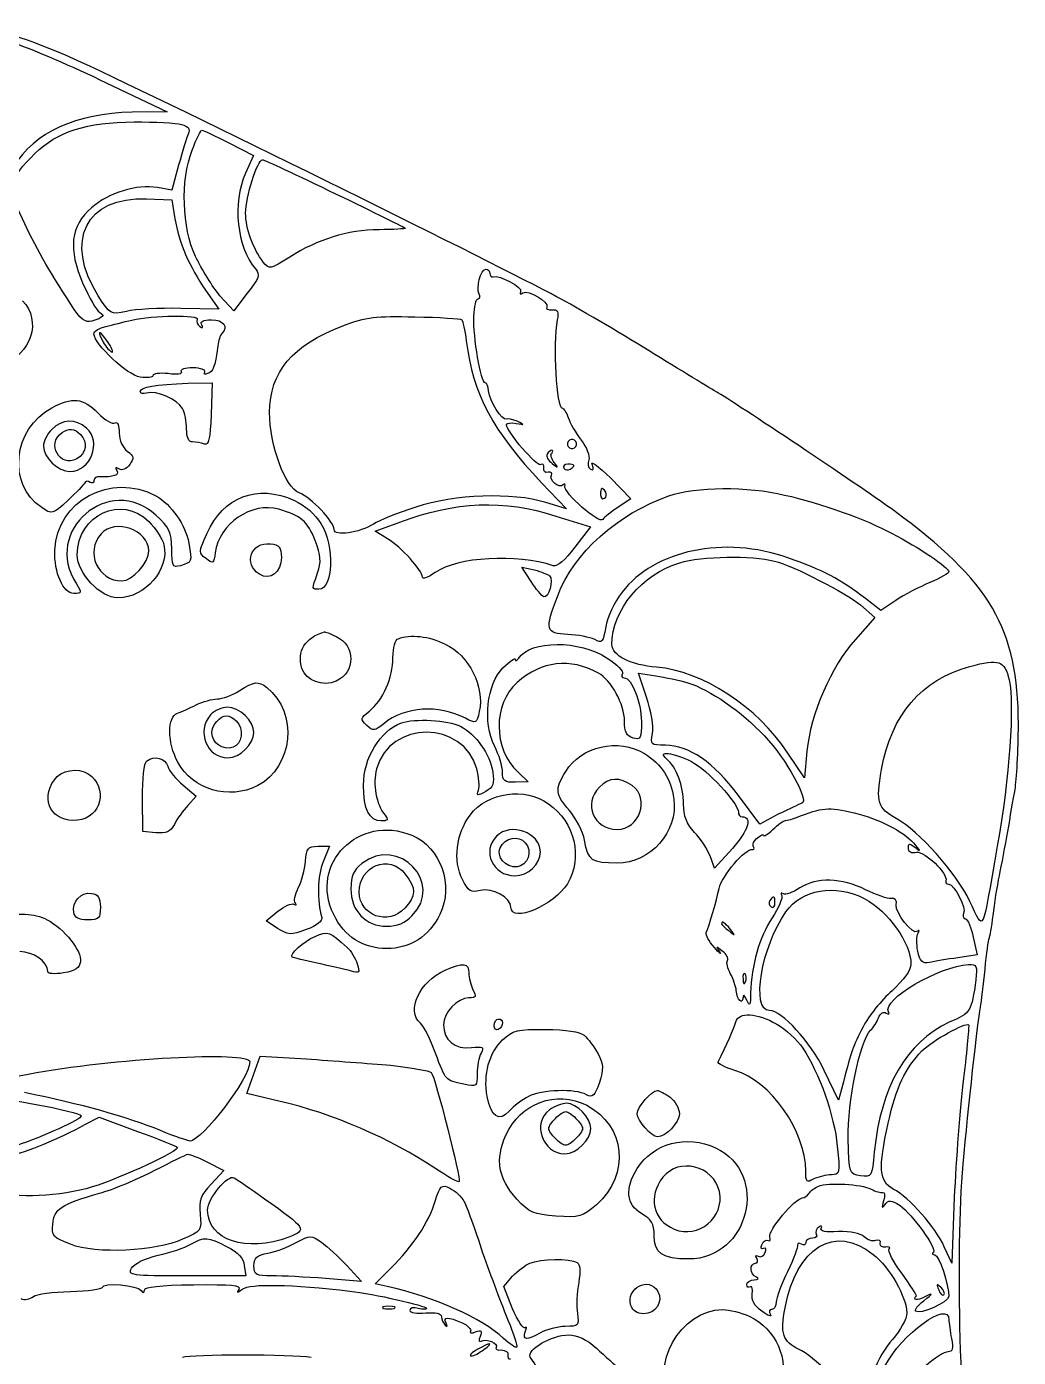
# Model space of a CAD drawing. Header units: millimetres. Extents: x -155 to 147, y 18 to 278.
# Drawn here: x -20.4 to 54.3, y 158.5 to 258.8 of the extents above; entities that cross this region are included whole.
import ezdxf

# ---------------------------------------------------------------- set-up
doc = ezdxf.new("R2010")
doc.units = ezdxf.units.MM
doc.layers.get('0').update_dxf_attribs({"linetype": 'CONTINUOUS'})

msp = doc.modelspace()

# ---------------------------------------------------------------- linework, layer by layer
for p, q in [((-14.43, 254.61), (-9.83, 252.42)), ((-9.83, 252.42), (-12.46, 252.39)), ((-5.19, 250.07), (-3.32, 249.12)), ((-3.32, 249.12), (-3.92, 247.79)), ((-8.97, 248.39), (-9.48, 246.52)), ((-11.38, 245.85), (-9.48, 245.79)), ((-9.48, 246.52), (-10.56, 246.71)), ((-9.48, 245.79), (-9.25, 244.36)), ((-6.94, 238.96), (-5.95, 237.53)), ((-4.81, 237.41), (-5.86, 238.55)), ((-3.79, 238.74), (-4.81, 237.41)), ((-5.95, 237.53), (-8.81, 237.6)), ((-8.27, 231.95), (-6.43, 231.98)), ((-6.43, 231.98), (-6.52, 229.6)), ((23.58, 224.83), (25.13, 223.25)), ((18.4, 224.45), (20.27, 222.48)), ((20.27, 222.48), (18.72, 222.96)), ((25.13, 223.25), (24.18, 222.61)), ((19.48, 221.94), (22.08, 221.12)), ((5.86, 220.8), (7.7, 221.47)), ((6.78, 220.23), (5.86, 220.8)), ((22.08, 221.12), (20.91, 219.59)), ((17.61, 217.02), (16.91, 218.1)), ((16.91, 218.1), (17.86, 217.88)), ((43.96, 214.83), (42.82, 215.72)), ((42.43, 215.24), (43.51, 214.29)), ((45.1, 215.59), (43.96, 214.83)), ((43.51, 214.29), (42.05, 212.64)), ((26.31, 208.29), (25.7, 210.1)), ((25.7, 210.1), (27, 209.91)), ((38.21, 202.2), (36.97, 204.07)), ((38.4, 204.23), (38.21, 202.2)), ((16.62, 202.64), (17.38, 201.91)), ((-8.62, 201.66), (-7.64, 200.83)), ((17.38, 201.91), (16.43, 201.88)), ((-11.67, 198.16), (-11.7, 200.7)), ((-7.64, 200.83), (-8.27, 200.13)), ((34.85, 198.73), (33.23, 200.89)), ((36.24, 199.46), (34.85, 198.73)), ((-10.68, 198.07), (-11.67, 198.16)), ((1.54, 197.05), (2.4, 197.05)), ((2.4, 197.05), (1.92, 195.88)), ((32.78, 196.89), (31.42, 195.4)), ((31.42, 195.4), (31.1, 196.32)), ((-2.36, 191.43), (-1.48, 192.16)), ((-1.51, 190.86), (-2.36, 191.43)), ((50.94, 190.19), (51.23, 188.86)), ((51.23, 188.86), (49.77, 188.64)), ((-3.32, 179.81), (-2.81, 181.24)), ((-2.81, 181.24), (0.68, 181.02)), ((-24.08, 179.18), (-20.3, 179.88)), ((-3.83, 178.41), (-3.32, 179.81)), ((40.78, 177.91), (39.7, 180.16)), ((41.16, 179.3), (40.78, 177.91)), ((-1.41, 177.84), (-3.83, 178.41)), ((-16.05, 176.07), (-14.97, 176.64)), ((-14.97, 176.64), (-12.08, 175.56)), ((-6.78, 173.24), (-5.57, 172.6)), ((-5.57, 172.6), (-6.52, 171.59)), ((49.51, 170.6), (49.32, 165.62)), ((49.32, 165.62), (48.75, 166.86)), ((-3.89, 164.67), (-8.37, 164.67)), ((-4.02, 165.46), (-3.89, 164.67)), ((3.7, 165.46), (4.81, 164.25)), ((5.86, 164.06), (7.03, 165.24)), ((15.54, 163.87), (16.21, 164.64)), ((4.81, 164.25), (2.11, 164.48)), ((6.75, 163.87), (5.86, 164.06)), ((16.21, 162.19), (15.54, 163.87))]:
    msp.add_line(p, q)
for points in [[(-15.67, 255.85), (-18.94, 257.41), (-22.14, 258.52), (-24.08, 258.84)], [(-21.29, 257.57), (-20.02, 257.15), (-16.94, 255.82), (-14.43, 254.61)], [(19.57, 238.45), (14.88, 240.96), (-6.94, 251.76), (-15.67, 255.85)], [(-12.46, 252.39), (-16.72, 252.3), (-19.8, 250.87), (-21.41, 248.3)], [(-19.8, 249.28), (-18.11, 250.93), (-15.89, 251.63), (-12.33, 251.66)], [(-12.33, 251.66), (-10.75, 251.66), (-9.16, 251.57), (-8.75, 251.47)], [(-8.75, 251.47), (-8.21, 251.31), (-8.08, 251.12), (-8.24, 250.74)], [(-7.95, 249.53), (-7.64, 250.36), (-7.29, 251.03), (-7.22, 251.03)], [(-7.22, 251.03), (-7.13, 251.03), (-6.24, 250.61), (-5.19, 250.07)], [(-8.24, 250.74), (-8.37, 250.46), (-8.68, 249.41), (-8.97, 248.39)], [(-20.75, 244.36), (-21.89, 246.74), (-21.76, 247.34), (-19.8, 249.28)], [(-7.7, 241.5), (-8.71, 243.72), (-8.84, 247.22), (-7.95, 249.53)], [(-3.92, 244.77), (-3.92, 245.98), (-3.03, 248.8), (-2.65, 248.8)], [(-2.65, 248.8), (-2.52, 248.8), (-0.05, 247.66), (2.87, 246.23)], [(-3.92, 247.79), (-4.94, 245.53), (-4.59, 242.23), (-3.16, 240.55)], [(-15.03, 238.55), (-17.64, 242.68), (-15.95, 246.04), (-11.38, 245.85)], [(-10.56, 246.71), (-12.14, 246.96), (-14.21, 246.33), (-15.54, 245.18)], [(2.87, 246.23), (5.76, 244.84), (8.14, 243.66), (8.14, 243.63)], [(-15.54, 245.18), (-17.13, 243.82), (-17.32, 242.07), (-16.18, 239.44)], [(-2.59, 241.09), (-3.35, 242.07), (-3.92, 243.66), (-3.92, 244.77)], [(-17.1, 237.91), (-18.78, 240.52), (-19.8, 242.26), (-20.75, 244.36)], [(-9.25, 244.36), (-8.94, 242.52), (-8.17, 240.77), (-6.94, 238.96)], [(6.14, 243.53), (3.76, 243.5), (1.51, 242.8), (-0.59, 241.47)], [(8.14, 243.63), (8.14, 243.6), (7.22, 243.53), (6.14, 243.53)], [(-5.86, 238.55), (-6.4, 239.22), (-7.22, 240.52), (-7.7, 241.5)], [(-0.59, 241.47), (-2.08, 240.52), (-2.14, 240.52), (-2.59, 241.09)], [(-3.16, 240.55), (-2.81, 240.14), (-2.9, 239.88), (-3.79, 238.74)], [(13.7, 238.68), (13.42, 239.12), (13.8, 240.55), (14.18, 240.55)], [(14.18, 240.55), (14.37, 240.55), (14.49, 240.42), (14.49, 240.23)], [(14.49, 240.23), (14.49, 240.07), (14.59, 239.95), (14.75, 239.98)], [(14.75, 239.98), (15.22, 240.14), (17, 239.18), (16.81, 238.87)], [(-16.18, 239.44), (-15.7, 238.42), (-15.16, 237.44), (-14.94, 237.31)], [(16.81, 238.87), (16.72, 238.68), (16.78, 238.64), (16.97, 238.77)], [(16.97, 238.77), (17.38, 239.03), (19, 238.07), (18.78, 237.69)], [(-20.75, 238.17), (-19.26, 236.68), (-20.08, 234.07), (-22.24, 233.44)], [(-15.51, 236.64), (-16.02, 236.49), (-16.37, 236.77), (-17.1, 237.91)], [(-12.91, 237.37), (-14.11, 237.12), (-14.14, 237.12), (-15.03, 238.55)], [(13.29, 236.99), (13.32, 237.72), (13.45, 238.33), (13.61, 238.33)], [(13.61, 238.33), (13.76, 238.33), (13.8, 238.49), (13.7, 238.68)], [(26.5, 234.39), (24.18, 235.82), (21.07, 237.66), (19.57, 238.45)], [(-14.94, 237.31), (-14.49, 237.06), (-14.65, 236.9), (-15.51, 236.64)], [(-8.81, 237.6), (-10.4, 237.63), (-12.24, 237.53), (-12.91, 237.37)], [(-12.49, 236.71), (-10.94, 237.09), (-7.35, 237.12), (-7.57, 236.77)], [(-7.57, 236.77), (-7.67, 236.61), (-7.57, 236.36), (-7.38, 236.23)], [(3.41, 236.29), (5.16, 236.96), (5.92, 237.03), (8.84, 236.96)], [(8.84, 236.96), (10.68, 236.93), (12.3, 236.83), (12.37, 236.74)], [(14.15, 231.98), (13.83, 231.98), (13.22, 235.47), (13.29, 236.99)], [(18.78, 237.69), (18.69, 237.56), (18.88, 237.47), (19.19, 237.5)], [(19.19, 237.5), (19.61, 237.53), (19.7, 237.34), (19.57, 236.74)], [(-15.35, 235.66), (-15.35, 235.88), (-14.97, 236.14), (-14.46, 236.23)], [(-14.24, 234.96), (-14.87, 235.91), (-15.19, 236.07), (-14.72, 235.18)], [(-14.46, 236.23), (-13.99, 236.36), (-13.1, 236.58), (-12.49, 236.71)], [(-7.38, 236.23), (-7.13, 236.1), (-7.1, 236.14), (-7.22, 236.36)], [(-7.22, 236.36), (-7.38, 236.61), (-7.13, 236.74), (-6.49, 236.74)], [(-6.49, 236.74), (-5.57, 236.74), (-5.19, 236.2), (-5.73, 235.69)], [(-2.11, 229.75), (-2.11, 232.8), (-0.4, 234.83), (3.41, 236.29)], [(12.37, 236.74), (12.46, 236.64), (12.62, 235.95), (12.72, 235.15)], [(19.57, 236.74), (19.23, 234.87), (19.48, 230.07), (19.96, 230.07)], [(-11.86, 232.42), (-12.84, 232.55), (-15.32, 234.9), (-15.35, 235.66)], [(-14.72, 235.18), (-14.56, 234.83), (-14.24, 234.45), (-14.05, 234.33)], [(-14.05, 234.33), (-13.86, 234.23), (-13.95, 234.49), (-14.24, 234.96)], [(-6.02, 234.77), (-6.24, 233.15), (-6.37, 232.8), (-6.78, 232.68)], [(-5.73, 235.69), (-5.83, 235.56), (-5.98, 235.15), (-6.02, 234.77)], [(12.72, 235.15), (13.22, 231.12), (14.69, 228.36), (18.4, 224.45)], [(31.73, 231.21), (31.16, 231.53), (28.81, 232.99), (26.5, 234.39)], [(-8.78, 232.83), (-8.68, 232.64), (-9.06, 232.58), (-9.76, 232.68)], [(-7.89, 233.12), (-8.49, 233.12), (-8.87, 232.99), (-8.78, 232.83)], [(-7, 232.8), (-6.9, 232.96), (-7.32, 233.09), (-7.89, 233.12)], [(-6.78, 232.68), (-7, 232.58), (-7.1, 232.64), (-7, 232.8)], [(-10.91, 232.52), (-10.91, 232.39), (-11.35, 232.33), (-11.86, 232.42)], [(-11.86, 231.34), (-11.86, 231.69), (-10.71, 231.85), (-8.27, 231.95)], [(-9.76, 232.68), (-10.4, 232.74), (-10.91, 232.68), (-10.91, 232.52)], [(14.4, 231.37), (14.37, 231.69), (14.27, 231.98), (14.15, 231.98)], [(-11.38, 231.21), (-11.64, 231.12), (-11.86, 231.18), (-11.86, 231.34)], [(-8.68, 230.04), (-9.03, 230.74), (-10.71, 231.47), (-11.38, 231.21)], [(15.73, 229.25), (15.42, 229.09), (14.46, 230.64), (14.4, 231.37)], [(44.94, 222.36), (43.1, 223.72), (33.51, 230.14), (31.73, 231.21)], [(-19.29, 222.58), (-21.92, 224.29), (-21.48, 228.55), (-18.53, 230.1)], [(-18.53, 230.1), (-16.97, 230.93), (-16.18, 230.87), (-15.06, 229.72)], [(-15.06, 229.72), (-14.52, 229.18), (-13.95, 228.83), (-13.76, 228.96)], [(-8.37, 228.52), (-8.37, 229.06), (-8.49, 229.72), (-8.68, 230.04)], [(0.11, 223.69), (-0.94, 224.1), (-2.11, 227.31), (-2.11, 229.75)], [(19.96, 230.07), (20.05, 230.07), (20.27, 229.75), (20.4, 229.37)], [(-15.92, 228.58), (-16.72, 229.31), (-17.76, 229.25), (-18.53, 228.48)], [(-13.76, 228.96), (-13.57, 229.09), (-13.45, 228.77), (-13.45, 228.2)], [(-6.52, 229.6), (-6.59, 227.75), (-6.71, 227.25), (-7.03, 227.37)], [(16.56, 229.09), (16.21, 229.21), (15.83, 229.31), (15.73, 229.25)], [(15.76, 228.83), (15.76, 228.96), (16.08, 228.99), (16.49, 228.93)], [(18.34, 225.82), (18.05, 225.63), (15.76, 228.29), (15.76, 228.83)], [(16.49, 228.93), (17.13, 228.8), (17.13, 228.8), (16.56, 229.09)], [(20.4, 229.37), (20.53, 228.96), (20.97, 228.2), (21.38, 227.66)], [(-18.53, 228.48), (-18.87, 228.14), (-19.16, 227.56), (-19.16, 227.21)], [(-16.65, 226.26), (-17.92, 225.56), (-18.97, 227.4), (-17.76, 228.23)], [(-17.76, 228.23), (-17.26, 228.58), (-16.81, 228.55), (-16.37, 228.1)], [(-17.16, 225.31), (-15.57, 225.31), (-14.75, 227.53), (-15.92, 228.58)], [(-16.37, 228.1), (-15.79, 227.53), (-15.92, 226.64), (-16.65, 226.26)], [(-13.45, 228.2), (-13.45, 227.63), (-13.19, 227.09), (-12.84, 226.83)], [(-7.92, 227.53), (-8.21, 227.53), (-8.37, 227.88), (-8.37, 228.52)], [(20.88, 227.66), (20.72, 227.79), (20.5, 227.72), (20.4, 227.56)], [(-19.16, 227.21), (-19.16, 226.36), (-18.05, 225.31), (-17.16, 225.31)], [(-12.84, 226.83), (-12.33, 226.45), (-12.3, 226.33), (-12.65, 225.82)], [(-7.03, 227.37), (-7.29, 227.47), (-7.67, 227.53), (-7.92, 227.53)], [(19.16, 226.9), (19.07, 226.9), (18.91, 226.77), (18.81, 226.61)], [(19.16, 226.67), (19.26, 226.8), (19.29, 226.9), (19.16, 226.9)], [(20.4, 227.56), (20.27, 227.4), (20.34, 227.18), (20.5, 227.09)], [(20.5, 227.09), (20.65, 226.96), (20.88, 227.02), (20.97, 227.18)], [(20.97, 227.18), (21.1, 227.34), (21.04, 227.56), (20.88, 227.66)], [(21.38, 227.66), (21.8, 227.12), (22.05, 226.45), (21.96, 226.17)], [(-12.65, 225.82), (-12.91, 225.5), (-13.25, 225.34), (-13.48, 225.5)], [(18.56, 225.56), (18.59, 225.82), (18.5, 225.91), (18.34, 225.82)], [(18.81, 226.61), (18.72, 226.45), (18.88, 226.13), (19.19, 225.91)], [(19.35, 225.98), (19.13, 226.26), (19.03, 226.58), (19.16, 226.67)], [(19.19, 225.91), (19.67, 225.53), (19.7, 225.53), (19.35, 225.98)], [(20.37, 225.85), (20.11, 225.85), (19.99, 225.72), (20.08, 225.56)], [(20.56, 225.47), (20.97, 225.75), (20.91, 225.85), (20.37, 225.85)], [(21.96, 226.17), (21.83, 225.91), (21.89, 225.6), (22.08, 225.47)], [(22.08, 225.47), (22.31, 225.34), (22.34, 225.47), (22.21, 225.85)], [(22.21, 225.85), (22.08, 226.13), (22.69, 225.69), (23.58, 224.83)], [(-14.94, 224.9), (-15.16, 224.93), (-15.35, 224.8), (-15.35, 224.61)], [(-13.64, 225.37), (-13.41, 225.02), (-13.86, 224.86), (-14.94, 224.9)], [(-13.48, 225.5), (-13.73, 225.63), (-13.79, 225.6), (-13.64, 225.37)], [(18.88, 225.25), (18.65, 225.18), (18.5, 225.34), (18.56, 225.56)], [(19.13, 225.02), (19.23, 225.18), (19.13, 225.28), (18.88, 225.25)], [(20.02, 224.29), (19.73, 223.98), (18.91, 224.67), (19.13, 225.02)], [(20.08, 225.56), (20.18, 225.4), (20.4, 225.37), (20.56, 225.47)], [(-18.3, 219.37), (-18.14, 223.09), (-14.08, 225.28), (-10.68, 223.47)], [(-16.05, 224.45), (-16.11, 224.29), (-16.68, 223.72), (-17.32, 223.12)], [(-15.64, 224.48), (-15.79, 224.61), (-15.99, 224.58), (-16.05, 224.45)], [(-15.35, 224.61), (-15.35, 224.45), (-15.48, 224.39), (-15.64, 224.48)], [(20.15, 224.2), (20.21, 224.36), (20.15, 224.42), (20.02, 224.29)], [(23, 221.69), (22.75, 221.31), (20.02, 223.72), (20.15, 224.2)], [(23.23, 223.75), (22.94, 224.17), (22.84, 224.1), (22.84, 223.56)], [(23.13, 223.28), (23.29, 223.37), (23.32, 223.59), (23.23, 223.75)], [(27.99, 223.47), (29.99, 224.17), (33.96, 224.2), (36.72, 223.53)], [(-17.32, 223.12), (-18.46, 222.07), (-18.53, 222.04), (-19.29, 222.58)], [(-10.68, 222.01), (-14.18, 225.21), (-19.29, 220.83), (-16.68, 216.83)], [(-10.68, 223.47), (-9.54, 222.83), (-8.43, 221.25), (-8.21, 219.91)], [(-6.84, 220.61), (-5.63, 223.4), (-3.03, 224.39), (-0.24, 223.12)], [(-0.24, 223.12), (0.52, 222.77), (1.35, 222.07), (1.76, 221.37)], [(2.75, 220.93), (2.75, 221.53), (1.03, 223.34), (0.11, 223.69)], [(7.7, 221.47), (11.89, 223.06), (15.54, 223.21), (19.48, 221.94)], [(18.72, 222.96), (16.18, 223.75), (11.83, 223.59), (8.91, 222.61)], [(19.61, 215.94), (20.78, 219.12), (24.15, 222.13), (27.99, 223.47)], [(22.84, 223.56), (22.84, 223.31), (22.97, 223.18), (23.13, 223.28)], [(36.72, 223.53), (39.45, 222.9), (42.85, 221.69), (44.82, 220.64)], [(-16.62, 219.02), (-16.59, 222.04), (-13.25, 223.59), (-11.22, 221.53)], [(-9.48, 219.47), (-9.51, 220.74), (-9.64, 221.05), (-10.68, 222.01)], [(-1.41, 222.45), (-3.44, 223.06), (-5.95, 221.34), (-6.21, 219.18)], [(1.32, 220.1), (0.78, 221.53), (0.24, 221.98), (-1.41, 222.45)], [(8.91, 222.61), (7.51, 222.17), (6.11, 221.59), (5.73, 221.34)], [(24.18, 222.61), (23.67, 222.29), (23.13, 221.85), (23, 221.69)], [(54.34, 206.26), (54.34, 213.43), (52.25, 217.02), (44.94, 222.36)], [(-11.22, 219.31), (-11.22, 220.9), (-13.76, 221.79), (-14.81, 220.61)], [(-11.22, 221.53), (-10.71, 221.02), (-10.21, 220.26), (-10.08, 219.78)], [(1.76, 221.37), (2.81, 219.72), (2.68, 216.42), (1.6, 216.42)], [(5.73, 221.34), (4.68, 220.67), (2.75, 220.39), (2.75, 220.93)], [(-14.81, 220.61), (-16.05, 219.25), (-15.06, 217.05), (-13.25, 217.05)], [(-10.08, 219.78), (-9.64, 217.94), (-11.51, 215.78), (-13.54, 215.78)], [(-8.21, 219.91), (-7.95, 218.45), (-7.95, 218.48), (-8.84, 218.2)], [(-6.9, 218.74), (-7.48, 219.15), (-7.48, 219.21), (-6.84, 220.61)], [(-2.87, 217.56), (-4.14, 218.36), (-3.51, 220.01), (-2.05, 219.85)], [(-2.05, 219.85), (-1.38, 219.78), (-1.22, 219.59), (-1.22, 218.83)], [(1.51, 217.66), (1.79, 218.48), (1.76, 218.96), (1.32, 220.1)], [(9.41, 217.34), (9.41, 217.82), (7.8, 219.63), (6.78, 220.23)], [(44.82, 220.64), (46.82, 219.59), (49.1, 218.04), (49.1, 217.75)], [(-16.87, 216.1), (-17.67, 216.1), (-18.37, 217.69), (-18.3, 219.37)], [(-13.54, 215.78), (-14.87, 215.78), (-16.62, 217.63), (-16.62, 219.02)], [(-13.25, 217.05), (-12.46, 217.05), (-11.22, 218.42), (-11.22, 219.31)], [(-8.84, 218.2), (-9.41, 218.04), (-9.48, 218.17), (-9.48, 219.47)], [(-6.21, 219.18), (-6.3, 218.36), (-6.37, 218.32), (-6.9, 218.74)], [(-1.22, 218.83), (-1.22, 217.69), (-2.08, 217.05), (-2.87, 217.56)], [(19.26, 218.2), (16.56, 219.12), (12.02, 218.86), (10.37, 217.69)], [(20.91, 219.59), (20.15, 218.61), (19.57, 218.1), (19.26, 218.2)], [(36.97, 218.8), (32.18, 220.48), (26.91, 219.4), (24.46, 216.2)], [(28.81, 218.42), (30.46, 218.93), (34.24, 218.99), (35.96, 218.55)], [(42.82, 215.72), (40.94, 217.18), (39.58, 217.88), (36.97, 218.8)], [(10.37, 217.69), (9.86, 217.31), (9.41, 217.15), (9.41, 217.34)], [(17.86, 217.88), (18.37, 217.75), (18.88, 217.53), (19, 217.44)], [(23.7, 212.26), (23.7, 214.86), (25.96, 217.56), (28.81, 218.42)], [(35.96, 218.55), (37.39, 218.2), (41.36, 216.13), (42.43, 215.24)], [(49.1, 217.75), (49.1, 217.63), (48.47, 217.28), (47.67, 216.93)], [(-16.68, 216.83), (-16.27, 216.17), (-16.27, 216.1), (-16.87, 216.1)], [(1.6, 216.42), (1.06, 216.42), (1.06, 216.39), (1.51, 217.66)], [(18.56, 215.85), (18.4, 215.91), (17.96, 216.45), (17.61, 217.02)], [(19, 217.44), (19.32, 217.12), (18.94, 215.72), (18.56, 215.85)], [(47.67, 216.93), (46.88, 216.61), (45.74, 216.01), (45.1, 215.59)], [(20.37, 213.02), (18.69, 213.09), (18.62, 213.34), (19.61, 215.94)], [(24.46, 216.2), (23.89, 215.47), (23.35, 214.29), (23.23, 213.59)], [(0.33, 210.45), (-0.08, 211.75), (0.56, 212.77), (2.02, 213.21)], [(2.02, 213.21), (2.05, 213.24), (2.46, 213.09), (2.91, 212.86)], [(2.91, 212.86), (4.37, 212.2), (4.37, 210.16), (2.91, 209.5)], [(7.19, 211.28), (7.19, 212.01), (7.35, 212.64), (7.6, 212.7)], [(7.6, 212.7), (8.46, 213.05), (9.92, 212.9), (11.13, 212.29)], [(22.4, 212.64), (22.05, 212.8), (21.13, 212.99), (20.37, 213.02)], [(23.23, 213.59), (23.04, 212.42), (22.94, 212.32), (22.4, 212.64)], [(11.13, 212.29), (12.94, 211.43), (14.11, 209.09), (13.7, 207.21)], [(16.65, 211.21), (17.57, 212.61), (21.26, 212.61), (23.35, 211.24)], [(27.07, 210.55), (25.13, 210.7), (23.7, 211.43), (23.7, 212.26)], [(42.05, 212.64), (40.24, 210.64), (38.66, 206.99), (38.4, 204.23)], [(5.41, 207.24), (6.43, 208.04), (7.19, 209.75), (7.19, 211.28)], [(15.48, 210.51), (15.99, 210.99), (16.4, 211.28), (16.4, 211.15)], [(16.4, 211.15), (16.4, 210.99), (16.53, 211.02), (16.65, 211.21)], [(22.69, 210.1), (20.53, 211.28), (18.4, 211.02), (16.56, 209.4)], [(23.35, 211.24), (24.08, 210.77), (24.59, 210.23), (24.5, 210.07)], [(50.69, 210.61), (52.88, 211.21), (53.32, 211.05), (53.64, 209.59)], [(2.91, 209.5), (1.92, 209.05), (0.62, 209.53), (0.33, 210.45)], [(14.84, 204.61), (13.95, 206.39), (14.27, 209.28), (15.48, 210.51)], [(24.65, 206.48), (24.65, 207.75), (23.64, 209.59), (22.69, 210.1)], [(24.5, 210.07), (24.37, 209.88), (24.43, 209.75), (24.62, 209.75)], [(24.62, 209.75), (25.19, 209.75), (25.92, 207.91), (25.92, 206.45)], [(27, 209.91), (27.7, 209.78), (28.81, 209.56), (29.42, 209.37)], [(36.97, 204.07), (34.62, 207.59), (30.56, 210.26), (27.07, 210.55)], [(44.02, 202.83), (44.78, 206.99), (47.01, 209.59), (50.69, 210.61)], [(-6.05, 208.16), (-5.67, 208.16), (-4.9, 208.45), (-4.4, 208.77)], [(-4.4, 208.77), (-3.25, 209.5), (-2.97, 209.53), (-2.33, 209.02)], [(-2.33, 209.02), (0.08, 207.15), (-0.33, 203.02), (-3, 201.62)], [(16.56, 209.4), (14.72, 207.78), (14.72, 204.39), (16.62, 202.64)], [(29.42, 209.37), (31.04, 208.89), (33.51, 207.18), (35.2, 205.37)], [(53.64, 209.59), (54.06, 207.69), (53.67, 202.23), (52.75, 197.05)], [(-9.06, 207.08), (-8.78, 207.18), (-8.11, 207.47), (-7.64, 207.72)], [(-7.64, 207.72), (-7.13, 207.94), (-6.43, 208.16), (-6.05, 208.16)], [(26.75, 205.56), (26.85, 206.07), (26.65, 207.24), (26.31, 208.29)], [(-9.03, 203.4), (-9.83, 204.83), (-9.83, 206.86), (-9.06, 207.08)], [(-6.56, 206.96), (-7.67, 205.72), (-6.84, 203.72), (-5.25, 203.72)], [(-5.29, 207.53), (-5.7, 207.53), (-6.27, 207.28), (-6.56, 206.96)], [(-6.46, 205.59), (-6.46, 206.2), (-5.86, 206.89), (-5.35, 206.89)], [(-5.35, 206.89), (-5.16, 206.89), (-4.84, 206.74), (-4.62, 206.51)], [(-3.29, 205.62), (-3.29, 206.48), (-4.4, 207.53), (-5.29, 207.53)], [(5.22, 206.16), (4.72, 206.64), (4.72, 206.7), (5.41, 207.24)], [(12.65, 206.7), (10.59, 207.75), (8.11, 207.59), (6.49, 206.29)], [(13.7, 207.21), (13.51, 206.29), (13.45, 206.29), (12.65, 206.7)], [(-4.62, 206.51), (-4.02, 205.91), (-4.17, 204.74), (-4.87, 204.51)], [(4.97, 201.66), (4.97, 203.72), (6.21, 205.75), (7.83, 206.35)], [(6.49, 206.29), (5.83, 205.72), (5.7, 205.72), (5.22, 206.16)], [(13.51, 202.89), (12.49, 206.55), (6.97, 206.58), (5.95, 202.89)], [(7.83, 206.35), (8.78, 206.7), (11.38, 206.58), (12.27, 206.1)], [(12.27, 206.1), (13.45, 205.5), (14.49, 204.01), (14.72, 202.64)], [(25.29, 205.21), (24.81, 205.34), (24.65, 205.66), (24.65, 206.48)], [(25.92, 206.45), (25.92, 205.21), (25.86, 205.05), (25.29, 205.21)], [(54.09, 201.34), (54.21, 202.04), (54.34, 204.26), (54.34, 206.26)], [(-4.87, 204.51), (-5.63, 204.26), (-6.46, 204.83), (-6.46, 205.59)], [(-5.25, 203.72), (-4.36, 203.72), (-3.29, 204.8), (-3.29, 205.62)], [(20.21, 202.7), (21.35, 204.58), (24.21, 205.24), (26.15, 204.04)], [(27.73, 204.67), (26.62, 204.67), (26.59, 204.7), (26.75, 205.56)], [(33.23, 200.89), (31.39, 203.37), (29.48, 204.67), (27.73, 204.67)], [(35.2, 205.37), (36.85, 203.62), (38.59, 200.48), (38.02, 200.29)], [(-11.38, 203.47), (-10.78, 203.91), (-9.98, 203.72), (-9.79, 203.08)], [(15.45, 202.64), (15.45, 203.08), (15.19, 203.94), (14.84, 204.61)], [(26.15, 204.04), (27.45, 203.24), (28.15, 202.16), (28.37, 200.61)], [(27.83, 203.62), (27.04, 204.29), (28.31, 204.13), (29.7, 203.43)], [(-18.33, 202.07), (-17.86, 202.77), (-16.53, 203.02), (-15.79, 202.51)], [(-11.7, 200.7), (-11.7, 202.1), (-11.57, 203.34), (-11.38, 203.47)], [(-9.79, 203.08), (-9.7, 202.77), (-9.16, 202.1), (-8.62, 201.66)], [(-3, 201.62), (-5.19, 200.51), (-7.92, 201.31), (-9.03, 203.4)], [(5.95, 202.89), (5.64, 201.75), (5.92, 200.2), (6.59, 199.4)], [(13.64, 201.27), (13.73, 201.56), (13.67, 202.26), (13.51, 202.89)], [(14.72, 202.64), (14.84, 201.75), (14.75, 201.5), (14.18, 201.18)], [(16.43, 201.88), (15.57, 201.85), (15.45, 201.97), (15.45, 202.64)], [(20.5, 199.75), (19.42, 200.99), (19.38, 201.31), (20.21, 202.7)], [(29.1, 200.23), (29.1, 201.59), (28.56, 203.05), (27.83, 203.62)], [(29.7, 203.43), (30.88, 202.83), (33.23, 200.29), (33.23, 199.62)], [(45.13, 199.15), (43.74, 199.91), (43.58, 200.35), (44.02, 202.83)], [(-16.59, 199.02), (-18.49, 198.83), (-19.45, 200.48), (-18.33, 202.07)], [(-15.79, 202.51), (-14.24, 201.5), (-14.78, 199.18), (-16.59, 199.02)], [(6.3, 198.96), (5.41, 198.96), (4.97, 199.85), (4.97, 201.66)], [(25.23, 201.62), (24.27, 202.29), (23.51, 202.26), (22.75, 201.5)], [(13, 199.4), (14.34, 201.15), (17.13, 201.53), (18.91, 200.26)], [(14.18, 201.18), (13.54, 200.83), (13.48, 200.86), (13.64, 201.27)], [(22.75, 201.5), (21.51, 200.26), (22.31, 198.32), (24.08, 198.32)], [(24.08, 198.32), (25.77, 198.32), (26.59, 200.67), (25.23, 201.62)], [(53.55, 198.16), (53.71, 199.21), (53.96, 200.64), (54.09, 201.34)], [(-8.27, 200.13), (-8.62, 199.75), (-9.1, 199.12), (-9.29, 198.7)], [(18.91, 200.26), (20.91, 198.86), (21.51, 196.23), (20.34, 194.23)], [(21.64, 197.5), (21.51, 198.16), (20.97, 199.18), (20.5, 199.75)], [(28.37, 200.61), (28.69, 198.13), (26.59, 195.78), (24.08, 195.78)], [(29.93, 198.1), (29.32, 198.73), (29.1, 199.34), (29.1, 200.23)], [(38.02, 200.29), (37.83, 200.23), (37.04, 199.85), (36.24, 199.46)], [(37.99, 199.37), (39.67, 200), (40.21, 200.04), (42.34, 199.46)], [(-9.29, 198.7), (-9.6, 198.13), (-9.89, 198), (-10.68, 198.07)], [(6.59, 199.4), (6.87, 199.05), (6.81, 198.96), (6.3, 198.96)], [(12.43, 194.54), (11.7, 195.94), (11.95, 198), (13, 199.4)], [(33.51, 199.27), (34.31, 199.27), (33.99, 198.23), (32.78, 196.89)], [(33.23, 199.62), (33.23, 199.43), (33.35, 199.27), (33.51, 199.27)], [(35.83, 198.32), (36.21, 198.67), (36.62, 198.99), (36.78, 198.99)], [(36.78, 198.99), (37.13, 199.05), (37.45, 199.15), (37.99, 199.37)], [(42.34, 199.46), (44.15, 198.99), (45.93, 198), (46.59, 197.12)], [(50.69, 192.89), (49.64, 195.08), (46.85, 198.19), (45.13, 199.15)], [(2.72, 191.91), (0.84, 195.72), (4.62, 199.53), (8.62, 197.88)], [(8.62, 197.88), (10.81, 196.96), (11.8, 194.1), (10.72, 191.91)], [(15, 197.81), (13.86, 196.7), (14.72, 194.83), (16.37, 194.83)], [(18.3, 196.64), (18.3, 198.07), (16.05, 198.89), (15, 197.81)], [(15.42, 197.18), (15.99, 197.88), (16.94, 197.81), (17.32, 197.08)], [(31.1, 196.32), (30.91, 196.8), (30.4, 197.62), (29.93, 198.1)], [(34.37, 197.02), (34.27, 197.18), (34.4, 197.46), (34.66, 197.69)], [(34.66, 197.69), (34.91, 197.91), (35.13, 197.97), (35.13, 197.88)], [(35.13, 197.88), (35.13, 197.75), (35.45, 197.94), (35.83, 198.32)], [(52.91, 194.83), (53.07, 195.62), (53.36, 197.12), (53.55, 198.16)], [(0.59, 195.91), (0.68, 196.92), (0.78, 197.05), (1.54, 197.05)], [(16.24, 195.5), (15.35, 195.69), (14.91, 196.58), (15.42, 197.18)], [(17.32, 197.08), (17.73, 196.32), (17.07, 195.34), (16.24, 195.5)], [(16.37, 194.83), (17.38, 194.83), (18.3, 195.69), (18.3, 196.64)], [(24.08, 195.78), (22.18, 195.78), (21.89, 195.97), (21.64, 197.5)], [(31.77, 193.88), (31.96, 194.77), (33.8, 196.96), (34.27, 196.8)], [(34.27, 196.8), (34.4, 196.77), (34.47, 196.86), (34.37, 197.02)], [(46.53, 196.96), (46.12, 197.27), (46.02, 197.27), (46.02, 196.92)], [(46.02, 196.92), (46.02, 196.64), (46.28, 196.51), (46.66, 196.61)], [(46.59, 197.12), (46.97, 196.64), (46.97, 196.61), (46.53, 196.96)], [(52.75, 197.05), (51.55, 190.23), (51.77, 190.61), (50.69, 192.89)], [(0.05, 193.91), (0.3, 194.38), (0.56, 195.31), (0.59, 195.91)], [(1.92, 195.88), (1.48, 194.83), (1.45, 192.92), (1.83, 191.69)], [(4.84, 195.75), (4.21, 195.24), (4.02, 194.83), (4.02, 193.85)], [(4.65, 193.59), (4.65, 195.59), (6.91, 196.48), (8.11, 194.96)], [(8.62, 191.81), (11.1, 194.26), (7.6, 197.91), (4.84, 195.75)], [(46.66, 196.61), (47.26, 196.7), (49.04, 194.99), (48.88, 194.45)], [(8.11, 194.96), (8.97, 193.88), (8.94, 193.31), (8.08, 192.38)], [(52.44, 191.84), (52.53, 192.7), (52.75, 194.04), (52.91, 194.83)], [(-0.17, 192.77), (-0.3, 192.89), (-0.21, 193.4), (0.05, 193.91)], [(4.02, 193.85), (4.02, 192.16), (5.13, 191.02), (6.72, 191.02)], [(13.76, 193.72), (13.07, 193.53), (12.88, 193.65), (12.43, 194.54)], [(16.08, 192.45), (16.08, 193.18), (14.69, 193.94), (13.76, 193.72)], [(20.34, 194.23), (19.38, 192.61), (16.08, 191.21), (16.08, 192.45)], [(30.81, 190.54), (31.04, 191.02), (31.58, 192.99), (31.77, 193.88)], [(37.86, 193.91), (37.32, 193.56), (36.78, 193.37), (36.62, 193.46)], [(36.81, 192.1), (38.02, 193.81), (40.5, 194.26), (42.72, 193.11)], [(42.82, 193.78), (41.04, 194.67), (39.1, 194.73), (37.86, 193.91)], [(44.75, 193.11), (44.5, 193.08), (43.64, 193.37), (42.82, 193.78)], [(48.88, 194.45), (48.82, 194.32), (48.91, 194.19), (49.1, 194.19)], [(49.1, 194.19), (49.51, 194.19), (50.44, 192.35), (50.21, 192)], [(-16.87, 192.07), (-17.03, 192.86), (-16.33, 193.62), (-15.54, 193.5)], [(-15.54, 193.5), (-15.03, 193.43), (-14.87, 193.18), (-14.87, 192.45)], [(-1.48, 192.16), (-1, 192.54), (-0.46, 192.8), (-0.27, 192.67)], [(-0.27, 192.67), (-0.11, 192.58), (-0.05, 192.61), (-0.17, 192.77)], [(8.08, 192.38), (6.84, 191.05), (4.65, 191.81), (4.65, 193.59)], [(35.61, 192.96), (35.51, 192.8), (35.54, 192.58), (35.7, 192.48)], [(35.99, 192.77), (35.99, 193.31), (35.89, 193.37), (35.61, 192.96)], [(35.7, 192.48), (35.86, 192.38), (35.99, 192.51), (35.99, 192.77)], [(36.5, 193.34), (36.59, 193.18), (36.28, 192.42), (35.77, 191.65)], [(36.62, 193.46), (36.43, 193.56), (36.4, 193.53), (36.5, 193.34)], [(42.72, 193.11), (44.53, 192.16), (46.24, 189.75), (46.24, 188.16)], [(45.13, 192.64), (45.2, 192.99), (45.07, 193.15), (44.75, 193.11)], [(46.75, 190.64), (46.37, 190.32), (45.04, 192.04), (45.13, 192.64)], [(-22.37, 191.62), (-21.13, 192.07), (-19.89, 192.04), (-18.87, 191.5)], [(-15.83, 191.5), (-16.49, 191.5), (-16.81, 191.65), (-16.87, 192.07)], [(-14.87, 192.45), (-14.87, 191.59), (-14.97, 191.5), (-15.83, 191.5)], [(1.83, 191.69), (1.89, 191.43), (1.48, 191.08), (0.65, 190.77)], [(6.72, 189.34), (4.94, 189.34), (3.51, 190.26), (2.72, 191.91)], [(10.72, 191.91), (9.92, 190.26), (8.49, 189.34), (6.72, 189.34)], [(6.72, 191.02), (7.51, 191.02), (8.11, 191.27), (8.62, 191.81)], [(35.77, 191.65), (34.81, 190.19), (34.21, 188.07), (34.15, 186)], [(35.58, 184.67), (34.15, 184.67), (34.97, 189.5), (36.81, 192.1)], [(50.21, 192), (50.12, 191.84), (50.18, 191.65), (50.34, 191.59)], [(52.15, 190.1), (52.18, 190.19), (52.34, 190.99), (52.44, 191.84)], [(-18.87, 191.5), (-17.6, 190.86), (-16.24, 189.15), (-16.37, 188.35)], [(0.65, 190.77), (-0.52, 190.32), (-0.71, 190.35), (-1.51, 190.86)], [(32.62, 190.8), (32.21, 191.31), (31.96, 191.46), (31.96, 191.21)], [(31.96, 191.21), (31.96, 191.15), (32.21, 190.89), (32.53, 190.67)], [(32.53, 190.67), (33, 190.26), (33.04, 190.29), (32.62, 190.8)], [(46.78, 190.51), (46.88, 190.7), (46.88, 190.77), (46.75, 190.64)], [(50.34, 191.59), (50.53, 191.56), (50.78, 190.89), (50.94, 190.19)], [(-0.4, 188.7), (-0.65, 188.89), (0.43, 189.88), (1.32, 190.26)], [(1.32, 190.26), (2.3, 190.67), (2.43, 190.61), (3.73, 189.43)], [(31.42, 189.43), (31, 189.88), (30.75, 190.38), (30.81, 190.54)], [(46.75, 189.15), (46.66, 189.69), (46.66, 190.29), (46.78, 190.51)], [(51.83, 187.78), (51.93, 188.96), (52.09, 190), (52.15, 190.1)], [(-18.84, 187.62), (-18.84, 188.35), (-19.92, 189.11), (-20.94, 189.11)], [(1.48, 188.23), (0.52, 188.45), (-0.33, 188.64), (-0.4, 188.7)], [(3.73, 189.43), (4.02, 189.18), (4.37, 188.61), (4.49, 188.19)], [(31.8, 189.11), (31.99, 188.83), (31.8, 188.99), (31.42, 189.43)], [(32.02, 189.15), (31.54, 189.53), (31.51, 189.53), (31.8, 189.11)], [(32.4, 188.45), (32.5, 188.61), (32.34, 188.92), (32.02, 189.15)], [(47.64, 188.29), (47.1, 188.19), (46.91, 188.38), (46.75, 189.15)], [(49.77, 188.64), (48.98, 188.54), (47.99, 188.38), (47.64, 188.29)], [(-17.64, 187.5), (-18.37, 187.4), (-18.84, 187.43), (-18.84, 187.62)], [(-16.37, 188.35), (-16.43, 187.88), (-16.75, 187.65), (-17.64, 187.5)], [(3.99, 187.65), (3.57, 187.78), (2.43, 188.03), (1.48, 188.23)], [(4.49, 188.19), (4.72, 187.5), (4.65, 187.46), (3.99, 187.65)], [(9.26, 183.72), (8.14, 184.64), (9.22, 186.86), (11.13, 187.72)], [(11.13, 187.72), (12.49, 188.32), (12.91, 188.26), (12.91, 187.5)], [(32.62, 187.46), (32.43, 187.84), (32.31, 188.29), (32.4, 188.45)], [(44.56, 184.57), (43.99, 185.46), (48.37, 188.03), (50.59, 188.13)], [(46.24, 188.16), (46.24, 187.72), (45.7, 186.96), (44.82, 186.16)], [(50.59, 188.13), (51.2, 188.16), (51.26, 188.03), (51.13, 186.99)], [(51.48, 184.92), (51.55, 185.34), (51.71, 186.61), (51.83, 187.78)], [(12.91, 187.5), (12.91, 187.15), (13.07, 186.57), (13.22, 186.23)], [(33.07, 186.19), (33.04, 186.48), (32.85, 187.05), (32.62, 187.46)], [(33.74, 187.43), (33.64, 187.56), (33.54, 187.37), (33.58, 187.02)], [(33.58, 187.02), (33.58, 186.67), (33.67, 186.57), (33.77, 186.83)], [(33.77, 186.83), (33.86, 187.05), (33.83, 187.34), (33.74, 187.43)], [(51.13, 186.99), (50.82, 184.61), (50.75, 184.48), (49.13, 183.78)], [(12.91, 185.62), (12.05, 185.62), (11, 184.51), (11, 183.59)], [(13.22, 186.23), (13.51, 185.72), (13.45, 185.62), (12.91, 185.62)], [(33.58, 185.65), (33.54, 185.05), (33.13, 185.46), (33.07, 186.19)], [(33.86, 185.46), (33.7, 185.84), (33.58, 185.91), (33.58, 185.65)], [(34.15, 186), (34.15, 185.05), (34.08, 184.96), (33.86, 185.46)], [(44.82, 186.16), (44.02, 185.46), (43.04, 184.26), (42.63, 183.43)], [(39.7, 180.16), (38.66, 182.32), (36.5, 184.67), (35.58, 184.67)], [(50.18, 173.08), (50.56, 177.37), (51.26, 183.69), (51.48, 184.92)], [(10.4, 181.46), (10.02, 182.48), (9.51, 183.49), (9.26, 183.72)], [(11, 183.59), (11, 182.45), (11.86, 181.72), (13.1, 181.88)], [(14.81, 183.53), (14.81, 183.81), (14.97, 184.03), (15.13, 184.03)], [(15.13, 184.03), (15.32, 184.03), (15.45, 183.91), (15.45, 183.75)], [(15.45, 183.75), (15.45, 183.56), (15.32, 183.34), (15.13, 183.24)], [(31.7, 180.8), (32.31, 182.03), (32.91, 183.34), (33.04, 183.81)], [(33.04, 183.81), (33.26, 184.57), (34.62, 184.51), (36.12, 183.65)], [(36.12, 183.65), (36.78, 183.27), (37.67, 182.45), (38.08, 181.84)], [(43.2, 183.18), (43.42, 183.4), (43.67, 183.81), (43.8, 184.13)], [(49.13, 183.78), (45.9, 182.29), (43.96, 178.92), (43.48, 174)], [(43.8, 184.13), (43.93, 184.48), (44.18, 184.61), (44.37, 184.48)], [(44.37, 184.48), (44.59, 184.35), (44.66, 184.38), (44.56, 184.57)], [(47.07, 181.62), (47.86, 182.42), (50.37, 183.81), (50.59, 183.59)], [(50.59, 183.59), (50.63, 183.56), (50.47, 181.75), (50.21, 179.56)], [(15.13, 183.24), (14.97, 183.15), (14.81, 183.27), (14.81, 183.53)], [(15.45, 182.45), (16.24, 183.18), (16.56, 183.27), (18.69, 183.24)], [(18.69, 183.24), (20.27, 183.24), (21.26, 183.08), (21.61, 182.8)], [(21.61, 182.8), (21.92, 182.54), (22.37, 181.91), (22.65, 181.4)], [(42.63, 183.43), (41.86, 181.94), (41.77, 181.68), (41.16, 179.3)], [(41.51, 175.02), (41.45, 177.78), (42.4, 182.38), (43.2, 183.18)], [(13.1, 181.88), (13.99, 181.97), (14.08, 181.94), (13.83, 181.46)], [(14.3, 178.19), (13.99, 179.84), (14.43, 181.49), (15.45, 182.45)], [(38.08, 181.84), (39.32, 180), (40.47, 176.73), (40.69, 174.45)], [(44.53, 176.19), (45.13, 178.89), (45.83, 180.35), (47.07, 181.62)], [(-20.3, 179.88), (-13.95, 181.08), (-3.6, 181.65), (-3.6, 180.8)], [(-3.6, 180.8), (-3.6, 179.59), (-7.22, 174.83), (-8.11, 174.83)], [(0.68, 181.02), (2.62, 180.89), (5.45, 180.67), (7, 180.54)], [(12.53, 179.11), (11.1, 179.43), (11.19, 179.34), (10.4, 181.46)], [(13.83, 181.46), (13.67, 181.15), (13.54, 180.45), (13.54, 179.91)], [(22.65, 181.4), (23.07, 180.61), (23.07, 180.26), (22.75, 179.24)], [(32.97, 180.16), (32.21, 180.38), (31.64, 180.67), (31.7, 180.8)], [(7, 180.54), (8.56, 180.38), (9.95, 180.13), (10.08, 180)], [(10.08, 180), (10.37, 179.68), (12.34, 171.94), (12.18, 171.78)], [(13.54, 179.91), (13.54, 178.95), (13.51, 178.92), (12.53, 179.11)], [(38.31, 172.57), (38.31, 175.59), (35.64, 179.37), (32.97, 180.16)], [(21.77, 178.32), (20.94, 178.8), (18.4, 178.7), (17.42, 178.19)], [(22.75, 179.24), (22.4, 178.22), (22.24, 178.07), (21.77, 178.32)], [(25.61, 176.89), (25.61, 177.4), (26.69, 178.64), (27.13, 178.64)], [(27.13, 178.64), (27.26, 178.64), (27.7, 178.41), (28.08, 178.13)], [(50.21, 179.56), (49.93, 177.4), (49.64, 173.37), (49.51, 170.6)], [(-27.67, 178.16), (-26.15, 178.64), (-25.1, 178.57), (-19.86, 177.62)], [(-10.33, 175.62), (-12.91, 176.67), (-16.33, 177.62), (-20.59, 178.48)], [(-19.86, 177.62), (-17.92, 177.27), (-16.3, 176.86), (-16.3, 176.73)], [(10.34, 172.79), (7.07, 174.99), (2.62, 176.92), (-1.41, 177.84)], [(15.96, 177.08), (15.19, 176.26), (14.59, 176.64), (14.3, 178.19)], [(15.7, 175.27), (16.78, 177.68), (19.51, 178.7), (21.8, 177.53)], [(17.42, 178.19), (16.94, 177.94), (16.27, 177.46), (15.96, 177.08)], [(20.27, 177.68), (19.96, 177.68), (19.38, 177.46), (19, 177.18)], [(22.11, 175.78), (22.11, 176.57), (21.04, 177.68), (20.27, 177.68)], [(28.08, 178.13), (28.46, 177.87), (28.78, 177.3), (28.78, 176.89)], [(-16.3, 176.73), (-16.3, 176.48), (-19.19, 175.14), (-21.22, 174.48)], [(19, 177.18), (17.64, 176.22), (18.46, 173.87), (20.15, 173.87)], [(19.45, 176.54), (19.7, 176.83), (20.05, 177.05), (20.21, 177.05)], [(20.21, 177.05), (20.37, 177.05), (20.72, 176.83), (20.97, 176.54)], [(21.8, 177.53), (24.72, 176), (25.1, 172.32), (22.53, 170.03)], [(27.13, 175.14), (26.69, 175.14), (25.61, 176.38), (25.61, 176.89)], [(28.78, 176.89), (28.78, 176.22), (27.77, 175.14), (27.13, 175.14)], [(-21.7, 173.72), (-20.56, 173.94), (-17.86, 175.05), (-16.05, 176.07)], [(-12.08, 175.56), (-10.49, 174.99), (-9.13, 174.45), (-9.06, 174.35)], [(-8.11, 174.83), (-8.24, 174.83), (-9.25, 175.18), (-10.33, 175.62)], [(18.94, 175.78), (18.94, 175.94), (19.16, 176.29), (19.45, 176.54)], [(19.45, 175.02), (19.16, 175.27), (18.94, 175.62), (18.94, 175.78)], [(20.15, 173.87), (21.04, 173.87), (22.11, 174.95), (22.11, 175.78)], [(20.97, 176.54), (21.26, 176.29), (21.48, 175.94), (21.48, 175.78)], [(21.48, 175.78), (21.48, 175.62), (21.26, 175.27), (20.97, 175.02)], [(44.91, 171.21), (43.83, 171.78), (43.77, 172.76), (44.53, 176.19)], [(16.53, 170.45), (15.13, 172), (14.88, 173.4), (15.7, 175.27)], [(20.21, 174.51), (20.05, 174.51), (19.7, 174.73), (19.45, 175.02)], [(20.97, 175.02), (20.72, 174.73), (20.37, 174.51), (20.21, 174.51)], [(25.61, 172.76), (26.78, 174.67), (29.35, 175.33), (31.51, 174.32)], [(42.43, 172.22), (41.58, 172.35), (41.58, 172.35), (41.51, 175.02)], [(-9.06, 174.35), (-8.84, 174.13), (-13.25, 172.06), (-15.48, 171.37)], [(-10.81, 172.6), (-9.54, 173.27), (-8.4, 173.81), (-8.27, 173.84)], [(-8.27, 173.84), (-8.14, 173.84), (-7.48, 173.59), (-6.78, 173.24)], [(31.51, 174.32), (35.61, 172.38), (34.05, 165.94), (29.48, 165.94)], [(40.69, 174.45), (40.91, 172.38), (40.88, 172.29), (40.24, 172.29)], [(43.48, 174), (43.32, 172.13), (43.29, 172.1), (42.43, 172.22)], [(-14.94, 170.89), (-13.92, 171.18), (-12.05, 171.97), (-10.81, 172.6)], [(12.18, 171.78), (12.11, 171.68), (11.29, 172.16), (10.34, 172.79)], [(25.92, 169.37), (24.78, 170.03), (24.65, 171.24), (25.61, 172.76)], [(31.8, 171.02), (31.35, 172.99), (28.75, 173.62), (27.54, 172.1)], [(38.91, 171.97), (38.37, 171.65), (38.31, 171.75), (38.31, 172.57)], [(50.88, 147.52), (49.96, 153.17), (49.58, 166.48), (50.18, 173.08)], [(-6.52, 171.59), (-7.32, 170.73), (-7.44, 170.35), (-7.35, 169.33)], [(-6.78, 169.62), (-6.78, 170.51), (-5.25, 172.35), (-4.78, 172.06)], [(-4.78, 172.06), (-4.56, 171.94), (-3.54, 171.24), (-2.49, 170.48)], [(27.54, 172.1), (26.4, 170.64), (26.78, 168.86), (28.4, 168.19)], [(40.24, 172.29), (39.86, 172.29), (39.26, 172.13), (38.91, 171.97)], [(39.26, 171.43), (39.99, 171.72), (42.53, 171.59), (43.23, 171.21)], [(-15.48, 171.37), (-17.86, 170.64), (-21.29, 170.48), (-22.94, 171.05)], [(-18.46, 168.57), (-18.37, 169.72), (-17.83, 170.06), (-14.94, 170.89)], [(10.37, 170.29), (10.75, 171.49), (10.84, 171.59), (11.48, 171.27)], [(11.48, 171.27), (11.89, 171.08), (12.37, 170.64), (12.56, 170.25)], [(28.4, 168.19), (30.21, 167.43), (32.21, 169.08), (31.8, 171.02)], [(35.61, 167.62), (35.42, 168.03), (37.51, 170.54), (38.05, 170.54)], [(38.05, 170.54), (38.21, 170.54), (38.43, 170.7), (38.56, 170.89)], [(38.56, 170.89), (38.69, 171.08), (39.01, 171.33), (39.26, 171.43)], [(43.23, 171.21), (43.58, 171.02), (43.99, 170.92), (44.12, 170.95)], [(44.12, 170.95), (44.28, 170.99), (44.31, 170.7), (44.18, 170.32)], [(48.75, 166.86), (48.09, 168.35), (46.12, 170.57), (44.91, 171.21)], [(-0.65, 167.59), (-3.86, 166.38), (-6.78, 167.37), (-6.78, 169.62)], [(-2.49, 170.48), (0.65, 168.25), (0.75, 168.13), (-0.65, 167.59)], [(7.03, 165.24), (8.68, 166.89), (9.92, 168.73), (10.37, 170.29)], [(12.56, 170.25), (12.75, 169.91), (13.38, 168.16), (13.95, 166.41)], [(19.48, 169.18), (17.8, 169.3), (17.48, 169.43), (16.53, 170.45)], [(22.53, 170.03), (21.45, 169.11), (21.26, 169.05), (19.48, 169.18)], [(44.18, 170.32), (44.02, 169.78), (44.05, 169.72), (44.28, 170.03)], [(44.28, 170.03), (44.56, 170.41), (44.72, 170.41), (45.42, 169.97)], [(45.42, 169.97), (46.34, 169.33), (48.21, 166.73), (47.93, 166.44)], [(-17.13, 167.05), (-18.43, 167.56), (-18.56, 167.68), (-18.46, 168.57)], [(-7.35, 169.33), (-7.22, 168.1), (-7.25, 168.03), (-8.68, 167.43)], [(26.88, 167.71), (26.88, 168.6), (26.69, 168.92), (25.92, 169.37)], [(-0.11, 167.18), (0.97, 167.75), (1.03, 167.75), (1.79, 167.21)], [(29.48, 165.94), (27.51, 165.94), (26.88, 166.38), (26.88, 167.71)], [(35.48, 167.33), (35.64, 167.24), (35.67, 167.37), (35.61, 167.62)], [(39.1, 167.81), (39.23, 167.65), (39.07, 167.52), (38.82, 167.52)], [(39.29, 168.35), (39.1, 168.22), (39.01, 167.97), (39.1, 167.81)], [(39.48, 168.25), (39.58, 168.45), (39.51, 168.48), (39.29, 168.35)], [(40.78, 168), (39.8, 167.94), (39.35, 168.03), (39.48, 168.25)], [(42.72, 167.62), (42.43, 167.87), (41.7, 168.03), (40.78, 168)], [(43.58, 167.33), (43.36, 167.24), (42.94, 167.37), (42.72, 167.62)], [(-8.68, 167.43), (-10.71, 166.51), (-15.19, 166.29), (-17.13, 167.05)], [(-10.52, 166.22), (-9.6, 166.41), (-8.49, 166.79), (-8.05, 167.05)], [(-8.05, 167.05), (-7, 167.65), (-6.81, 167.62), (-5.35, 166.89)], [(-5.35, 166.89), (-4.49, 166.44), (-4.08, 166), (-4.02, 165.46)], [(-2.24, 166.38), (-1.67, 166.48), (-0.71, 166.83), (-0.11, 167.18)], [(1.79, 167.21), (2.24, 166.89), (3.1, 166.1), (3.7, 165.46)], [(35.13, 166.73), (34.94, 166.64), (34.91, 166.76), (35.01, 167.02)], [(35.01, 167.02), (35.1, 167.3), (35.32, 167.43), (35.48, 167.33)], [(35.26, 166.44), (35.35, 166.7), (35.32, 166.83), (35.13, 166.73)], [(36.75, 162.25), (37.61, 166.83), (40.5, 168.6), (43.39, 166.29)], [(37.7, 166.98), (37.74, 166.86), (37.39, 165.94), (36.94, 164.98)], [(37.99, 167.05), (37.8, 167.18), (37.67, 167.14), (37.7, 166.98)], [(38.31, 167.18), (38.31, 167.02), (38.15, 166.95), (37.99, 167.05)], [(38.82, 167.52), (38.53, 167.52), (38.31, 167.37), (38.31, 167.18)], [(43.93, 167.11), (43.99, 167.33), (43.83, 167.43), (43.58, 167.33)], [(44.34, 166.83), (44.09, 166.79), (43.9, 166.89), (43.93, 167.11)], [(44.59, 166.7), (44.72, 166.83), (44.59, 166.89), (44.34, 166.83)], [(45.55, 164.86), (44.88, 165.75), (44.47, 166.57), (44.59, 166.7)], [(-12.52, 165.24), (-12.33, 165.59), (-11.54, 165.97), (-10.52, 166.22)], [(-3.29, 165.43), (-3.29, 166.03), (-3.06, 166.22), (-2.24, 166.38)], [(13.95, 166.41), (14.56, 164.67), (15.42, 162.38), (15.86, 161.33)], [(16.21, 164.64), (16.59, 165.05), (17.16, 165.49), (17.51, 165.62)], [(17.51, 165.62), (18.3, 165.97), (20.56, 166), (21.07, 165.68)], [(21.07, 165.68), (21.29, 165.52), (21.35, 165.05), (21.19, 164.16)], [(34.59, 164.57), (34.08, 164.76), (34.05, 165.62), (34.53, 165.62)], [(34.53, 165.62), (34.69, 165.62), (34.75, 165.78), (34.62, 166)], [(34.62, 166), (34.5, 166.19), (34.53, 166.25), (34.72, 166.16)], [(34.72, 166.16), (34.91, 166.03), (35.16, 166.16), (35.26, 166.44)], [(43.39, 166.29), (44.63, 165.33), (45.93, 163.05), (45.93, 161.87)], [(47.93, 166.44), (47.8, 166.35), (47.86, 166.25), (48.05, 166.25)], [(48.05, 166.25), (48.34, 166.25), (49.1, 164), (49.1, 163.11)], [(-8.37, 164.67), (-12.59, 164.67), (-12.81, 164.7), (-12.52, 165.24)], [(-1.92, 164.67), (-3.16, 164.67), (-3.29, 164.73), (-3.29, 165.43)], [(2.11, 164.48), (0.62, 164.57), (-1.19, 164.67), (-1.92, 164.67)], [(34.43, 164.38), (34.75, 164.38), (34.81, 164.48), (34.59, 164.57)], [(36.94, 164.98), (36.47, 164.03), (36.08, 162.98), (36.08, 162.7)], [(46.66, 163.17), (46.69, 163.21), (46.18, 163.97), (45.55, 164.86)], [(-17.13, 163.49), (-15.79, 163.52), (-14.72, 163.68), (-14.72, 163.81)], [(-14.72, 163.81), (-14.72, 164.19), (-12.05, 163.97), (-11.79, 163.56)], [(-11.79, 163.56), (-11.64, 163.33), (-11.54, 163.37), (-11.54, 163.59)], [(-11.54, 163.59), (-11.54, 163.84), (-10.4, 163.97), (-7.86, 164)], [(-7.86, 164), (-4.94, 164.03), (-4.24, 163.97), (-4.43, 163.65)], [(-4.43, 163.65), (-4.62, 163.37), (-4.52, 163.37), (-4.14, 163.68)], [(-4.14, 163.68), (-3.63, 164.1), (-0.4, 164.03), (3.95, 163.52)], [(3.95, 163.52), (5.7, 163.33), (9.73, 162.41), (9.73, 162.22)], [(15.51, 159.97), (13.92, 161.46), (10.3, 163.08), (6.75, 163.87)], [(21.19, 164.16), (21.07, 163.43), (21, 162.38), (21.1, 161.84)], [(25.13, 162.44), (24.72, 163.75), (26.5, 164.67), (27.16, 163.49)], [(33.86, 164), (33.86, 164.19), (34.12, 164.35), (34.43, 164.38)], [(34.15, 163.84), (33.99, 163.75), (33.86, 163.84), (33.86, 164)], [(34.27, 163.3), (34.34, 163.68), (34.27, 163.94), (34.15, 163.84)], [(48.5, 163.81), (48.18, 164.1), (48.15, 164.06), (48.34, 163.62)], [(48.34, 163.62), (48.44, 163.3), (48.63, 163.14), (48.72, 163.24)], [(48.72, 163.24), (48.82, 163.33), (48.72, 163.59), (48.5, 163.81)], [(-20.87, 162.95), (-20.59, 162.83), (-20.18, 162.92), (-19.92, 163.11)], [(-19.92, 163.11), (-19.7, 163.3), (-18.43, 163.46), (-17.13, 163.49)], [(27.16, 163.49), (27.58, 162.7), (27, 161.81), (26.08, 161.81)], [(35.01, 162), (34.43, 162.41), (34.21, 162.83), (34.27, 163.3)], [(36.08, 162.7), (36.08, 162.38), (35.93, 162.13), (35.74, 162.13)], [(47.29, 163.08), (46.69, 162.79), (46.34, 162.83), (46.66, 163.17)], [(46.59, 162), (46.5, 162.1), (46.75, 162.44), (47.2, 162.79)], [(49.1, 163.11), (49.1, 162.7), (46.88, 161.71), (46.59, 162)], [(47.2, 162.79), (47.93, 163.37), (47.93, 163.4), (47.29, 163.08)], [(6.87, 162.38), (6.43, 162.38), (6.27, 162.32), (6.49, 162.22)], [(6.49, 162.22), (6.68, 162.16), (7.07, 162.16), (7.29, 162.22)], [(7.29, 162.22), (7.48, 162.32), (7.32, 162.38), (6.87, 162.38)], [(9.1, 162.22), (8.75, 162.32), (8.46, 162.25), (8.46, 162.06)], [(8.46, 162.06), (8.46, 161.9), (9, 161.81), (9.67, 161.87)], [(9.73, 162.22), (9.73, 162.13), (9.45, 162.13), (9.1, 162.22)], [(9.67, 161.87), (10.4, 161.94), (10.84, 161.84), (10.84, 161.59)], [(10.84, 161.59), (10.84, 161.4), (10.97, 161.11), (11.13, 160.95)], [(17.16, 160.76), (17.03, 160.63), (16.59, 161.27), (16.21, 162.19)], [(21.1, 161.84), (21.23, 160.92), (21.19, 160.86), (20.18, 160.86)], [(26.08, 161.81), (25.61, 161.81), (25.26, 162.03), (25.13, 162.44)], [(28.27, 155.3), (26.43, 157.81), (28.85, 162.13), (32.05, 162.13)], [(32.05, 162.13), (32.56, 162.13), (33.45, 161.9), (34.05, 161.62)], [(34.05, 161.62), (36.08, 160.63), (37.1, 158.38), (36.4, 156.28)], [(35.64, 161.75), (35.77, 161.56), (35.48, 161.65), (35.01, 162)], [(35.74, 162.13), (35.58, 162.13), (35.51, 161.97), (35.64, 161.75)], [(37.77, 159.14), (36.59, 159.71), (36.37, 160.32), (36.75, 162.25)], [(44.28, 157.87), (45.51, 160.25), (49.1, 162.89), (49.1, 161.36)], [(45.93, 161.87), (45.93, 161.43), (45.45, 160.57), (44.85, 159.87)], [(11.19, 161.11), (10.91, 161.59), (11.35, 161.59), (12.4, 161.14)], [(11.13, 160.95), (11.29, 160.79), (11.32, 160.86), (11.19, 161.11)], [(12.4, 161.14), (12.84, 160.92), (13.13, 160.63), (13.03, 160.51)], [(13.03, 160.51), (12.94, 160.35), (13.13, 160.32), (13.42, 160.44)], [(13.42, 160.44), (13.86, 160.6), (13.92, 160.54), (13.76, 160.09)], [(15.86, 161.33), (16.3, 160.29), (16.59, 159.36), (16.53, 159.3)], [(17.16, 160.44), (17.29, 160.76), (17.29, 160.89), (17.16, 160.76)], [(20.18, 160.86), (19.57, 160.83), (18.75, 160.63), (18.3, 160.38)], [(49.1, 161.36), (49.1, 161.14), (49.2, 160.48), (49.29, 159.94)], [(14.05, 159.11), (14.81, 159.68), (14.56, 159.71), (13.54, 159.11)], [(13.76, 160.09), (13.64, 159.81), (13.67, 159.62), (13.83, 159.75)], [(13.83, 159.75), (14.21, 159.97), (15.16, 159.59), (14.97, 159.27)], [(16.53, 159.3), (16.46, 159.21), (15.99, 159.52), (15.51, 159.97)], [(18.3, 160.38), (17.26, 159.78), (16.94, 159.81), (17.16, 160.44)], [(17.54, 158.54), (17.23, 159.08), (19.16, 160.22), (20.43, 160.22)], [(20.43, 160.22), (21.1, 160.22), (21.77, 159.9), (22.53, 159.21)], [(44.85, 159.87), (43.74, 158.7), (42.75, 156.13), (42.75, 154.54)], [(49.29, 159.94), (49.45, 159.21), (49.39, 158.95), (49.04, 158.95)], [(1.03, 158.51), (-0.46, 158.76), (-8.02, 158.76), (-8.68, 158.51)], [(13.54, 159.11), (13.1, 158.86), (12.91, 158.67), (13.1, 158.63)], [(13.1, 158.63), (13.26, 158.63), (13.7, 158.86), (14.05, 159.11)], [(14.97, 159.27), (14.88, 159.14), (15.07, 159.05), (15.38, 159.08)], [(15.38, 159.08), (15.67, 159.08), (15.89, 158.92), (15.86, 158.73)], [(15.86, 158.73), (15.8, 158.51), (15.89, 158.35), (16.05, 158.41)], [(18.69, 156.79), (18.18, 157.55), (17.67, 158.35), (17.54, 158.54)], [(22.53, 159.21), (23.16, 158.63), (23.96, 157.9), (24.34, 157.62)], [(42.09, 154.82), (41.16, 156.38), (38.97, 158.57), (37.77, 159.14)], [(49.04, 158.95), (48.78, 158.95), (47.99, 158.44), (47.29, 157.84)]]:
    msp.add_open_spline(points, degree=3)

doc.saveas('drawing.dxf')
